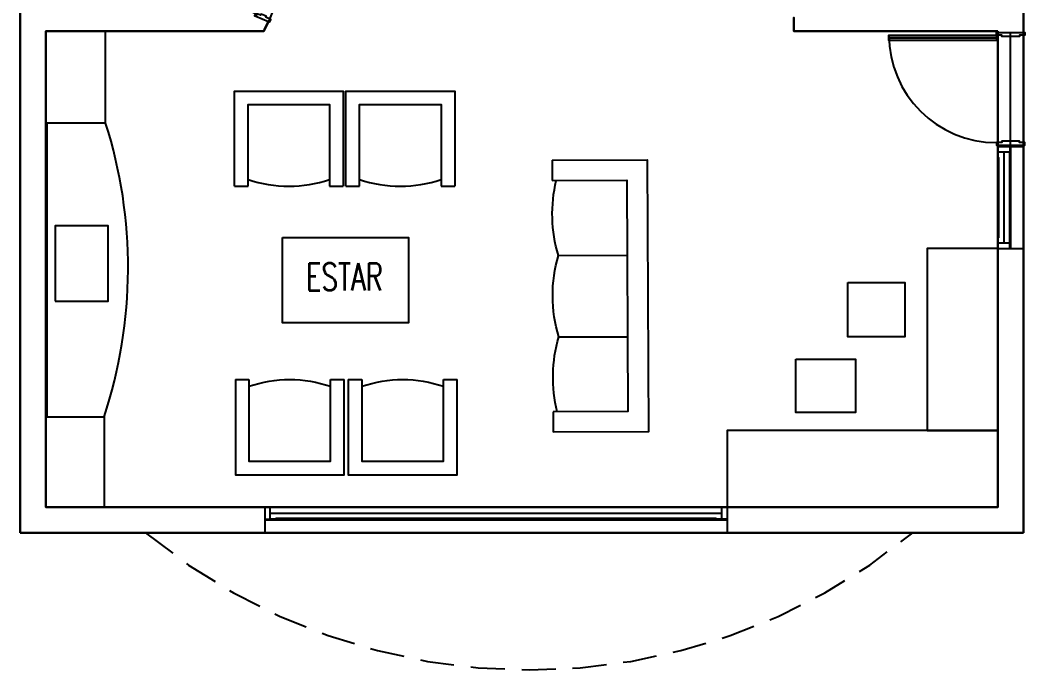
# Model space of a CAD drawing. Extents: x 1.9 to 17.8, y -1.2 to 9.2.
# Drawn here: x 10.44 to 17.83, y -1.2 to 3.58 of the extents above; entities that cross this region are included whole.
import ezdxf

# ---------------------------------------------------------------- set-up
doc = ezdxf.new("R2010")
doc.units = 0
doc.header["$MEASUREMENT"] = 0
doc.linetypes.add('HIDDEN', pattern=[0.375, 0.25, -0.125])
doc.layers.get('0').update_dxf_attribs({"linetype": 'CONTINUOUS'})
for name, color, linetype in [('10-CARP-DETA', 30, 'CONTINUOUS'), ('10-CARP-DETA-3D', 123, 'CONTINUOUS'), ('10-CARP-HOJA-PUER', 4, 'CONTINUOUS'), ('10-CARP-HOJA-PUER-3D', 45, 'CONTINUOUS'), ('10-CARP-INSE-BLOQ', 1, 'CONTINUOUS'), ('10-CARP-MANO-ABRI', 30, 'CONTINUOUS'), ('10-CARP-MARC', 3, 'CONTINUOUS'), ('10-CARP-MARC-3D', 27, 'CONTINUOUS'), ('10-CARP-SLIA', 15, 'CONTINUOUS'), ('10-CARP-VENT', 4, 'CONTINUOUS'), ('10-CARP-VENT-3D', 15, 'CONTINUOUS'), ('10-CARP-VENT-ANRE', 4, 'CONTINUOUS'), ('10-M-A-100', 6, 'CONTINUOUS'), ('10-M-A-100-3D', 33, 'CONTINUOUS'), ('10-M-B-190', 6, 'CONTINUOUS'), ('10-M-B-190-3D', 33, 'CONTINUOUS'), ('10-MUEBLES', 140, 'CONTINUOUS'), ('10-SANITARIOS', 251, 'CONTINUOUS')]:
    doc.layers.add(name, color=color, linetype=linetype)
doc.styles.add('COTAS', font='ROMANS.shx', dxfattribs={"width": 0.7})

# ---------------------------------------------------------------- blocks, each defined once
blk = doc.blocks.new('*U1')
at = {"layer": '10-CARP-DETA'}
blk.add_line((0.04, -0.045), (3.36, -0.045), dxfattribs=at)
at = {"layer": '10-CARP-MARC'}
for points in [[(0, -0.09), (0.04, -0.09), (0.04, -0.045), (0.04, -0.045), (0.04, -0.045), (0.04, -0.045), (0.04, 0), (0, 0), (0, 0)], [(3.4, -0.09), (3.36, -0.09), (3.36, -0.045), (3.36, -0.045), (3.36, -0.045), (3.36, -0.045), (3.36, 0), (3.4, 0), (3.4, 0)]]:
    blk.add_lwpolyline(points, dxfattribs=at)
at = {"layer": '10-CARP-VENT'}
for p, q in [((0.04, 0), (3.36, 0)), ((3.36, -0.09), (0.04, -0.09))]:
    blk.add_line(p, q, dxfattribs=at)
at = {"layer": '10-CARP-VENT-ANRE'}
for p, q in [((0, 0), (3.4, 0)), ((0, -0.19), (3.4, -0.19))]:
    blk.add_line(p, q, dxfattribs=at)
at = {"layer": '10-M-B-190'}
for points in [[(0, 0), (0, -0.19)], [(3.4, 0), (3.4, -0.19), (3.41, -0.19)]]:
    blk.add_lwpolyline(points, dxfattribs=at)
blk = doc.blocks.new('*U5')
at = {"layer": '10-CARP-HOJA-PUER'}
blk.add_lwpolyline([(-0.01, -0.02), (-0.01, -0.06), (-0.8, -0.06), (-0.8, -0.02), (-0.01, -0.02)], dxfattribs=at)
at = {"layer": '10-CARP-MANO-ABRI'}
blk.add_arc((-0.01, -0.02), 0.79, 180, 270, dxfattribs=at)
at = {"layer": '10-CARP-MARC'}
for points in [[(0.19, 0), (0.2, 0), (0.2, -0.02), (0.16, -0.02), (0.16, -0.03), (0.03, -0.03), (0.03, -0.02), (-0.01, -0.02), (-0.01, 0), (0, 0)], [(0.19, -0.83), (0.2, -0.83), (0.2, -0.81), (0.16, -0.81), (0.16, -0.8), (0.03, -0.8), (0.03, -0.81), (-0.01, -0.81), (-0.01, -0.83), (0, -0.83)]]:
    blk.add_lwpolyline(points, dxfattribs=at)
at = {"layer": '10-CARP-SLIA'}
for p, q in [((0, 0), (0, -0.83)), ((0.19, 0), (0.19, -0.83))]:
    blk.add_line(p, q, dxfattribs=at)
at = {"layer": '10-M-B-190'}
for points in [[(0, 0), (0.19, 0)], [(0, -0.83), (0.19, -0.83), (0.19, -0.84)]]:
    blk.add_lwpolyline(points, dxfattribs=at)
blk = doc.blocks.new('*U6')
at = {"layer": '10-CARP-DETA'}
blk.add_line((0.045, -0.04), (0.045, -0.71), dxfattribs=at)
at = {"layer": '10-CARP-MARC'}
for points in [[(0.09, 0), (0.09, -0.04), (0.045, -0.04), (0.045, -0.04), (0.045, -0.04), (0.045, -0.04), (0, -0.04), (0, 0), (0, 0)], [(0.09, -0.75), (0.09, -0.71), (0.045, -0.71), (0.045, -0.71), (0.045, -0.71), (0.045, -0.71), (0, -0.71), (0, -0.75), (0, -0.75)]]:
    blk.add_lwpolyline(points, dxfattribs=at)
at = {"layer": '10-CARP-VENT'}
for p, q in [((0, -0.04), (0, -0.71)), ((0.09, -0.71), (0.09, -0.04))]:
    blk.add_line(p, q, dxfattribs=at)
at = {"layer": '10-CARP-VENT-ANRE'}
for p, q in [((0, 0), (0, -0.75)), ((0.19, 0), (0.19, -0.75))]:
    blk.add_line(p, q, dxfattribs=at)
at = {"layer": '10-M-B-190'}
for points in [[(0, 0), (0.19, 0)], [(0, -0.75), (0.19, -0.75), (0.19, -0.76)]]:
    blk.add_lwpolyline(points, dxfattribs=at)
blk = doc.blocks.new('*U13')
at = {"layer": '10-CARP-HOJA-PUER'}
blk.add_lwpolyline([(-0.0168, -0.0147), (-0.0178, -0.0547), (-0.6576, -0.04), (-0.6567, 0), (-0.0168, -0.0147)], dxfattribs=at)
at = {"layer": '10-CARP-MANO-ABRI'}
blk.add_arc((-0.0192, -0.0176), 0.6377, 178.42036, 247.81951, dxfattribs=at)
at = {"layer": '10-CARP-MARC'}
for points in [[(0.0927, -0.038), (0.1019, -0.0418), (0.0943, -0.0603), (0.0573, -0.0451), (0.0535, -0.0544), (0.0164, -0.0391), (0.0202, -0.0299), (-0.0168, -0.0147), (-0.0093, 0.0038), (0, 0)], [(-0.1651, -0.6672), (-0.1559, -0.671), (-0.1483, -0.6525), (-0.1853, -0.6373), (-0.1815, -0.6281), (-0.2187, -0.6129), (-0.2225, -0.6221), (-0.2595, -0.6069), (-0.2671, -0.6254), (-0.2578, -0.6292)]]:
    blk.add_lwpolyline(points, dxfattribs=at)
at = {"layer": '10-CARP-SLIA'}
for p, q in [((0, 0), (-0.2578, -0.6292)), ((0.0927, -0.038), (-0.1651, -0.6672))]:
    blk.add_line(p, q, dxfattribs=at)
at = {"layer": '10-M-A-100'}
for points in [[(0, 0), (0.0927, -0.038), (0.0946, -0.0333)], [(-0.2578, -0.6292), (-0.1651, -0.6672)]]:
    blk.add_lwpolyline(points, dxfattribs=at)
blk = doc.blocks.new('MHPLS515')
for p, q in [((-0.3, -0.6566), (-0.3, -0.15)), ((0.3, -0.6566), (0.3, -0.15)), ((-0.85, -0.7), (-1, -0.7)), ((1, -0.7), (0.85, -0.7))]:
    blk.add_line(p, q)
for points in [[(1, -0.7), (1, 0), (-1, 0), (-1, -0.7)], [(0.85, -0.7), (0.85, -0.15), (-0.85, -0.15), (-0.85, -0.7)]]:
    blk.add_lwpolyline(points)
for centre, start, end in [((-0.6, 0.3585), 256.33796, 286.46522), ((0, 0.3585), 253.53478, 286.46522), ((0.6, 0.3585), 253.53478, 283.66204)]:
    blk.add_arc(centre, 1.0585, start, end)
blk = doc.blocks.new('MHPLS514')
for p, q in [((-0.3, -0.65), (-0.3, -0.1)), ((-0.4, -0.7), (-0.3, -0.7)), ((0.3, -0.7), (0.4, -0.7))]:
    blk.add_line(p, q)
for points in [[(-0.4, -0.7), (-0.4, 0), (0.4, 0), (0.4, -0.7)], [(-0.3, -0.7), (-0.3, -0.1), (0.3, -0.1), (0.3, -0.7)]]:
    blk.add_lwpolyline(points)
blk.add_arc((0, 0.225), 0.925, 251.07536, 288.92464)

msp = doc.modelspace()

# ---------------------------------------------------------------- linework, layer by layer
at = {"color": 2, "linetype": 'HIDDEN'}
msp.add_arc((14.1814, 3.2578), 4.4551, 230.7055, 309.2945, dxfattribs=at)
at = {"layer": '10-CARP-DETA-3D'}
for points in [[(17.6326, 1.98, 0.28), (17.6326, 1.98, 2.32), (17.6326, 2.57, 2.32), (17.6326, 2.57, 0.28)], [(15.5576, -0.085, 0.28), (15.5576, -0.085, 2.32), (12.3176, -0.085, 2.32), (12.3176, -0.085, 0.28)]]:
    msp.add_3dface(points, dxfattribs=at)
at = {"layer": '10-CARP-HOJA-PUER-3D', "extrusion": (-1.22461e-16, 1, -1.83691e-16), "const_width": 0.1, "elevation": 3.45}
msp.add_lwpolyline([(-17.5676, 0.05), (-16.8776, 0.05), (-16.8776, 2.025), (-17.5676, 2.025)], close=True, dxfattribs=at)
msp.add_lwpolyline([(-17.5676, 0.05), (-16.8776, 0.05), (-16.8776, 2.025), (-17.5676, 2.025)], close=True, dxfattribs=at)
for points in [[(-17.5176, 1.0375), (-16.9276, 1.0375)], [(-17.5176, 1.0375), (-16.9276, 1.0375)], [(-17.5176, 1.5563), (-16.9276, 1.5563)], [(-17.5176, 1.5563), (-16.9276, 1.5563)], [(-17.2226, 0.1), (-17.2226, 0.9875)], [(-17.2226, 0.1), (-17.2226, 0.9875)]]:
    msp.add_lwpolyline(points, dxfattribs=at)
at = {"layer": '10-CARP-HOJA-PUER-3D'}
msp.add_3dface([(17.6176, 3.45), (16.8276, 3.45), (16.8276, 3.45, 2.075), (17.6176, 3.45, 2.075)], dxfattribs=at)
at = {"layer": '10-CARP-MARC-3D', "extrusion": (1, 1.83691e-16, -1.83691e-16), "elevation": 17.7226}
for points, const_width in [([(2.67, 0), (2.67, 2.085), (3.48, 2.085), (3.48, 0)], 0.02), ([(2.67, 0), (2.67, 2.085), (3.48, 2.085), (3.48, 0)], 0.02), ([(2.685, 0), (2.685, 2.07), (3.465, 2.07), (3.465, 0)], 0.01), ([(2.685, 0), (2.685, 2.07), (3.465, 2.07), (3.465, 0)], 0.01)]:
    msp.add_lwpolyline(points, dxfattribs=dict(at, const_width=const_width))
at = {"layer": '10-CARP-MARC-3D', "extrusion": (1, 1.83691e-16, -1.83691e-16), "const_width": 0.04, "elevation": 17.6726}
msp.add_lwpolyline([(1.92, 0.22), (1.92, 2.38), (2.63, 2.38), (2.63, 0.22)], close=True, dxfattribs=at)
msp.add_lwpolyline([(1.92, 0.22), (1.92, 2.38), (2.63, 2.38), (2.63, 0.22)], close=True, dxfattribs=at)
at = {"layer": '10-CARP-MARC-3D', "extrusion": (-1.22461e-16, 1, -1.83691e-16), "const_width": 0.04, "elevation": -0.045}
msp.add_lwpolyline([(-15.6176, 0.22), (-15.6176, 2.38), (-12.2576, 2.38), (-12.2576, 0.22)], close=True, dxfattribs=at)
msp.add_lwpolyline([(-15.6176, 0.22), (-15.6176, 2.38), (-12.2576, 2.38), (-12.2576, 0.22)], close=True, dxfattribs=at)
at = {"layer": '10-CARP-SLIA', "linetype": 'Continuous', "elevation": 2}
msp.add_lwpolyline([(12.3681, 1.9821), (13.2947, 1.9821), (13.2947, 1.3543), (12.3681, 1.3543)], close=True, dxfattribs=at)
at = {"layer": '10-CARP-SLIA', "linetype": 'Continuous'}
for points in [[(17.6276, 1.9), (17.1084, 1.9), (17.1084, 0.5624), (17.6276, 0.5624)], [(16.5248, 1.652), (16.9457, 1.652), (16.9457, 1.2506), (16.5248, 1.2506)], [(16.1422, 1.0881), (16.5822, 1.0881), (16.5822, 0.6962), (16.1422, 0.6962)], [(15.6376, 0), (17.6276, 0), (17.6276, 0.5624), (15.6376, 0.5624)]]:
    msp.add_lwpolyline(points, close=True, dxfattribs=at)
at = {"layer": '10-CARP-VENT-3D', "extrusion": (1, 1.83691e-16, -1.83691e-16), "elevation": 17.6326}
for points, const_width in [([(1.94, 0.24), (1.94, 2.36), (2.61, 2.36), (2.61, 0.24)], 0.04), ([(1.97, 0.27), (1.97, 2.33), (2.58, 2.33), (2.58, 0.27)], 0.02)]:
    msp.add_lwpolyline(points, close=True, dxfattribs=dict(at, const_width=const_width))
at = {"layer": '10-CARP-VENT-3D', "extrusion": (-1.22461e-16, 1, -1.83691e-16), "elevation": -0.085}
for points, const_width in [([(-15.5976, 0.24), (-15.5976, 2.36), (-12.2776, 2.36), (-12.2776, 0.24)], 0.04), ([(-15.5676, 0.27), (-15.5676, 2.33), (-12.3076, 2.33), (-12.3076, 0.27)], 0.02)]:
    msp.add_lwpolyline(points, close=True, dxfattribs=dict(at, const_width=const_width))
at = {"layer": '10-M-A-100'}
for p, q in [((16.1276, 3.5), (16.1276, 3.6)), ((12.2298, 3.5), (10.6276, 3.5)), ((17.6276, 3.5), (16.1276, 3.5))]:
    msp.add_line(p, q, dxfattribs=at)
msp.add_arc((6.6026, 6.258), 6.2667, 333.88976, 334.61107, dxfattribs=at)
at = {"layer": '10-M-A-100-3D'}
for points, invisible_edges in [([(12.2641, 3.5711, 2.095), (12.5219, 4.2003, 2.095), (12.5219, 4.2003, 2.8), (12.2641, 3.5711, 2.8)], 11), ([(12.2298, 3.5), (10.6276, 3.5), (10.6276, 3.5, 2.8), (12.2298, 3.5, 2.8)], 8)]:
    msp.add_3dface(points, dxfattribs=dict(at, invisible_edges=invisible_edges))
for points in [[(12.2298, 3.5), (12.2641, 3.5711), (12.2641, 3.5711, 2.8), (12.2298, 3.5, 2.8)], [(16.1276, 3.5), (16.1276, 3.6), (16.1276, 3.6, 2.8), (16.1276, 3.5, 2.8)], [(17.6276, 3.5), (16.1276, 3.5), (16.1276, 3.5, 2.8), (17.6276, 3.5, 2.8)]]:
    msp.add_3dface(points, dxfattribs=at)
at = {"layer": '10-M-B-190'}
for p, q in [((17.8176, 4.125), (17.8176, 3.49)), ((10.4376, -0.19), (10.4376, 3.8391)), ((10.6276, 0), (10.6276, 3.5)), ((17.6276, 3.5), (17.6276, 3.49)), ((17.6276, 2.66), (17.6276, 2.65)), ((17.8176, 2.66), (17.8176, 2.65)), ((17.6276, 1.9), (17.6276, 0)), ((17.8176, 1.9), (17.8176, -0.19)), ((12.2376, 0), (10.6276, 0)), ((17.6276, 0), (15.6376, 0)), ((12.2376, -0.19), (10.4376, -0.19)), ((17.8176, -0.19), (15.6376, -0.19))]:
    msp.add_line(p, q, dxfattribs=at)
at = {"layer": '10-M-B-190-3D', "extrusion": (1, 1.83691e-16, -1.83691e-16), "elevation": 17.7226}
msp.add_lwpolyline([(2.66, 0), (2.66, 2.095), (3.49, 2.095), (3.49, 0)], dxfattribs=at)
msp.add_lwpolyline([(2.66, 0), (2.66, 2.095), (3.49, 2.095), (3.49, 0)], dxfattribs=at)
msp.add_lwpolyline([(1.9, 0.2), (1.9, 2.395), (2.65, 2.395), (2.65, 0.2)], close=True, dxfattribs=at)
msp.add_lwpolyline([(1.9, 0.2), (1.9, 2.395), (2.65, 2.395), (2.65, 0.2)], close=True, dxfattribs=at)
at = {"layer": '10-M-B-190-3D', "extrusion": (-1.22461e-16, 1, -1.83691e-16), "elevation": -0.095}
msp.add_lwpolyline([(-15.6376, 0.2), (-15.6376, 2.395), (-12.2376, 2.395), (-12.2376, 0.2)], close=True, dxfattribs=at)
msp.add_lwpolyline([(-15.6376, 0.2), (-15.6376, 2.395), (-12.2376, 2.395), (-12.2376, 0.2)], close=True, dxfattribs=at)
at = {"layer": '10-M-B-190-3D'}
for points, invisible_edges in [([(17.8176, 4.125), (17.8176, 3.49), (17.8176, 3.49, 2.8), (17.8176, 4.125, 2.8)], 10), ([(10.4376, -0.19), (10.4376, 3.8391), (10.4376, 3.8391, 2.8), (10.4376, -0.19, 2.8)], 2), ([(17.6276, 3.5), (17.6276, 3.49), (17.6276, 3.49, 2.8), (17.6276, 3.5, 2.8)], 2), ([(17.6276, 3.49, 2.095), (17.6276, 2.66, 2.095), (17.6276, 2.66, 2.8), (17.6276, 3.49, 2.8)], 11), ([(17.8176, 3.49, 2.095), (17.8176, 2.66, 2.095), (17.8176, 2.66, 2.8), (17.8176, 3.49, 2.8)], 11), ([(17.6276, 2.66), (17.6276, 2.65), (17.6276, 2.65, 2.8), (17.6276, 2.66, 2.8)], 10), ([(17.6276, 2.65), (17.6276, 1.9), (17.6276, 1.9, 0.2), (17.6276, 2.65, 0.2)], 10), ([(17.6276, 2.65, 2.395), (17.6276, 1.9, 2.395), (17.6276, 1.9, 2.8), (17.6276, 2.65, 2.8)], 11), ([(17.8176, 2.66), (17.8176, 2.65), (17.8176, 2.65, 2.8), (17.8176, 2.66, 2.8)], 10), ([(17.8176, 2.65), (17.8176, 1.9), (17.8176, 1.9, 0.2), (17.8176, 2.65, 0.2)], 10), ([(17.8176, 2.65, 2.395), (17.8176, 1.9, 2.395), (17.8176, 1.9, 2.8), (17.8176, 2.65, 2.8)], 11), ([(17.6276, 1.9), (17.6276, 0), (17.6276, 0, 2.8), (17.6276, 1.9, 2.8)], 8), ([(17.8176, 1.9), (17.8176, -0.19), (17.8176, -0.19, 2.8), (17.8176, 1.9, 2.8)], 8), ([(12.2376, 0), (10.6276, 0), (10.6276, 0, 2.8), (12.2376, 0, 2.8)], 8), ([(12.2376, 0, 2.395), (15.6376, 0, 2.395), (15.6376, 0, 2.8), (12.2376, 0, 2.8)], 11), ([(12.2376, 0), (15.6376, 0), (15.6376, 0, 0.2), (12.2376, 0, 0.2)], 10), ([(17.6276, 0), (15.6376, 0), (15.6376, 0, 2.8), (17.6276, 0, 2.8)], 2), ([(12.2376, -0.19), (10.4376, -0.19), (10.4376, -0.19, 2.8), (12.2376, -0.19, 2.8)], 8), ([(12.2376, -0.19), (15.6376, -0.19), (15.6376, -0.19, 0.2), (12.2376, -0.19, 0.2)], 10), ([(12.2376, -0.19, 2.395), (15.6376, -0.19, 2.395), (15.6376, -0.19, 2.8), (12.2376, -0.19, 2.8)], 11), ([(17.8176, -0.19), (15.6376, -0.19), (15.6376, -0.19, 2.8), (17.8176, -0.19, 2.8)], 2)]:
    msp.add_3dface(points, dxfattribs=dict(at, invisible_edges=invisible_edges))
msp.add_3dface([(10.6276, 0), (10.6276, 3.5), (10.6276, 3.5, 2.8), (10.6276, 0, 2.8)], dxfattribs=at)
at = {"layer": '10-SANITARIOS'}
for p, q in [((11.0668, 2.8233), (11.0668, 3.5)), ((10.6366, 0.6624), (10.6366, 2.8233)), ((11.0668, 2.8233), (10.6366, 2.8233)), ((10.6366, 0.6624), (11.0549, 0.6624)), ((11.0549, 0.6624), (11.0549, 0))]:
    msp.add_line(p, q, dxfattribs=at)
msp.add_lwpolyline([(10.6947, 1.5141), (11.0851, 1.5141), (11.0851, 2.0678), (10.6947, 2.0678)], close=True, dxfattribs=at)
msp.add_arc((7.7321, 1.7612), 3.4998, 341.70131, 17.66627, dxfattribs=at)

# ---------------------------------------------------------------- block references
at = {"layer": '10-CARP-INSE-BLOQ'}
for name, p in [('*U13', (12.4292, 4.2383)), ('*U5', (17.6276, 3.49)), ('*U6', (17.6276, 2.65)), ('*U1', (12.2376, 0))]:
    msp.add_blockref(name, p, dxfattribs=at)
at = {"layer": '10-MUEBLES'}
for p in [(12.4141, 3.059, -6), (13.2343, 3.059, -6)]:
    msp.add_blockref('MHPLS514', p, dxfattribs=at)
at = {"layer": '10-MUEBLES', "xscale": -1}
for name, p, rotation in [('MHPLS515', (15.0545, 1.5535, 1.16), 270.2383803351145), ('MHPLS514', (12.4208, 0.2378), 180), ('MHPLS514', (13.2516, 0.2378), 180)]:
    msp.add_blockref(name, p, dxfattribs=dict(at, rotation=rotation))

# ---------------------------------------------------------------- texts
at = {"linetype": 'Continuous', "insert": (12.5406, 1.7932), "char_height": 0.2, "width": 1.99, "attachment_point": 1, "style": 'COTAS'}
msp.add_mtext('ESTAR', dxfattribs=at)

doc.saveas('drawing.dxf')
